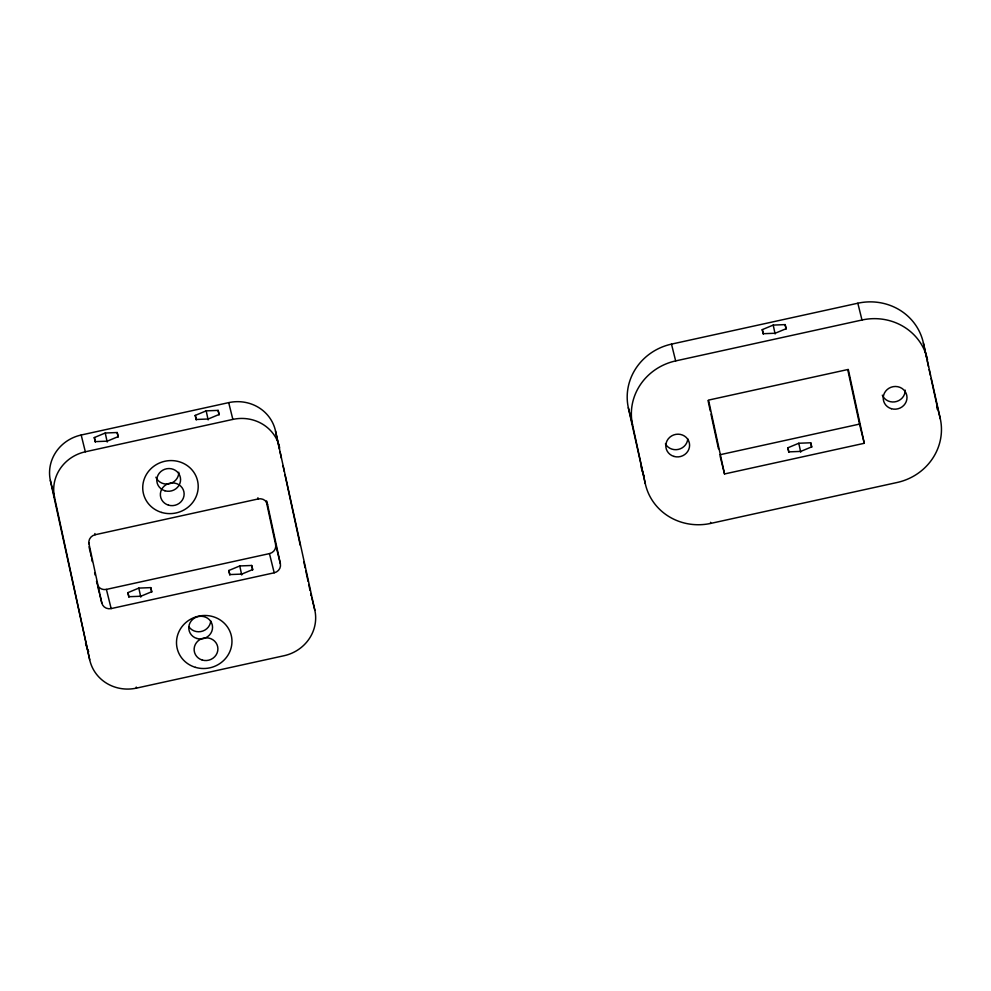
<?xml version="1.0" encoding="UTF-8"?>
<svg xmlns="http://www.w3.org/2000/svg" width="991" height="991" viewBox="0 0 991 991"><rect width="100%" height="100%" fill="white"/><g stroke="black" fill="none" stroke-linecap="round" stroke-linejoin="round"><path stroke-width="1.49" d="M94.318 437.551L105.244 433.005L117.186 432.534L118.189 436.61L107.263 441.156L95.334 441.627L94.318 437.551L95.297 442.073M195.252 415.402L206.178 410.856L218.119 410.385L219.122 414.461L208.197 419.007L196.268 419.478L195.252 415.402L196.23 419.911M127.901 592.643L138.827 588.097L150.756 587.626L151.772 591.701L140.846 596.248L128.904 596.718L127.901 592.643L128.88 597.164M762.277 329.631L773.203 325.085L785.132 324.614L786.148 328.69L775.21 333.236L763.281 333.707L762.277 329.631L763.231 334.066M228.834 570.494L239.76 565.948L251.689 565.477L252.705 569.552L241.779 574.099L229.838 574.569L228.834 570.494L229.813 575.003M787.857 447.796L798.783 443.25L810.712 442.779L811.728 446.854L800.802 451.4L788.861 451.871L787.857 447.796L788.811 452.23M81.188 435.012L228.698 402.631A39.751 37.782 -13.9 0 1 275.523 431.035L314.853 610.283A39.751 37.782 -13.9 0 1 284.021 655.732L136.498 688.113A39.751 37.782 -13.9 0 1 89.686 659.709L50.355 480.449A39.751 37.782 -13.9 0 1 81.188 435.012L85.337 451.785A39.751 37.782 -13.9 0 0 54.505 497.234L89.686 659.709M85.337 451.785L232.86 419.404A39.751 37.782 -13.9 0 1 279.673 447.821M671.489 344.125L857.834 303.221A55.645 52.895 -13.9 0 1 923.377 342.997L940.323 418.859A55.645 52.895 -13.9 0 1 897.165 482.481L710.82 523.384A55.645 52.895 -13.9 0 1 645.277 483.608L628.331 407.747A55.645 52.895 -13.9 0 1 671.489 344.125L675.651 360.91A55.645 52.895 -13.9 0 0 632.493 424.532L645.277 483.608M675.651 360.91L861.984 320.006A55.645 52.895 -13.9 0 1 927.526 359.77M101.788 602.9L88.992 543.824A7.953 7.556 -13.9 0 1 95.161 534.731L258.205 498.944A7.953 7.556 -13.9 0 1 267.57 504.617L280.366 563.706A7.953 7.556 -13.9 0 1 274.197 572.798L111.153 608.585A7.953 7.556 -13.9 0 1 101.788 602.9L99.707 594.513M96.511 581.259L97.044 583.724A7.953 7.556 -13.9 0 0 106.409 589.397L269.453 553.61A7.953 7.556 -13.9 0 0 275.622 544.53L266.294 501.446M719.776 454.782L859.531 424.098L864.276 443.287L724.52 473.958L720.135 456.256M936.681 404.167L931.057 378.438M936.941 405.22L937.721 408.366M937.982 409.419L938.762 412.566M939.022 413.606L940.323 418.859M857.834 303.221L861.984 320.006M710.559 522.331L710.82 523.384M628.331 407.747L632.493 424.532M311.211 595.603L310.691 593.51A39.751 37.782 -13.9 0 1 311.1 595.74M311.731 597.697L312.512 600.843M312.772 601.896L314.853 610.283M266.678 501.025L266.975 502.226M267.273 503.428L267.57 504.617M275.622 544.53L280.366 563.706M257.908 497.742L258.205 498.944M269.453 553.61L274.197 572.798M228.698 402.631L232.86 419.404M136.238 687.06L136.498 688.113M94.863 533.53L95.161 534.731M106.409 589.397L111.153 608.585M88.694 542.622L88.992 543.824M97.638 586.115L99.41 593.312M50.355 480.449L54.505 497.234M923.377 342.997L926.573 357.763M927.217 360.712L928.493 366.62M929.137 369.581L930.413 375.49M864.276 443.287L848.284 369.432L708.528 400.104L724.52 473.958M847.788 369.841L859.531 424.098M785.132 324.614L786.098 329.049M810.712 442.779L811.679 447.214M773.203 325.085L775.123 333.955M798.783 443.25L800.703 452.107M708.032 400.513L710.312 411.067M710.968 414.077L718.475 448.75M275.523 431.035L279.425 449.084M280.081 452.094L281.382 458.115M283.005 465.634L284.318 471.654M284.962 474.664L300.273 545.372M303.853 561.909L305.154 567.93M305.81 570.94L308.09 581.469M308.746 584.479L310.047 590.5M218.119 410.385L219.098 414.895M251.689 565.477L252.668 569.986M206.178 410.856L208.135 419.887M239.76 565.948L241.717 574.966M117.186 432.534L118.164 437.056M150.756 587.626L151.734 592.135M105.244 433.005L107.201 442.036M138.827 588.097L140.784 597.127M89.041 546.797L90.379 552.953M90.639 554.18L91.172 556.645M91.705 559.097L92.25 561.563M94.641 572.637L95.173 575.102M644.076 476.039A55.645 52.895 -13.9 0 1 641.127 466.835M905.217 390.144A11.929 11.335 -13.9 0 1 882.312 395.174M687.779 438.951A11.929 11.335 -13.9 0 1 665.395 443.869M936.953 406.768A55.645 52.895 -13.9 0 1 937.189 409.221M88.67 651.694A39.751 37.782 -13.9 0 1 85.536 642.924M178.801 472.224A11.929 11.335 -13.9 0 1 155.897 477.241M210.749 621.01A11.929 11.335 -13.9 0 1 188.947 626.869M891.355 408.701A11.929 11.335 -13.9 0 0 906.753 395.273A11.929 11.335 -13.9 0 0 887.205 389.525A11.929 11.335 -13.9 0 0 891.355 408.701M673.954 456.417A11.929 11.335 -13.9 0 0 689.352 442.989A11.929 11.335 -13.9 0 0 669.805 437.229A11.929 11.335 -13.9 0 0 673.954 456.417M202.263 660.056A11.929 11.335 -13.9 0 0 217.661 646.628A11.929 11.335 -13.9 0 0 198.113 640.867A11.929 11.335 -13.9 0 0 202.263 660.056M195.487 667.364A27.822 26.447 -13.9 0 0 231.399 636.036A27.822 26.447 -13.9 0 0 185.8 622.596A27.822 26.447 -13.9 0 0 195.487 667.364M168.507 505.162A11.929 11.335 -13.9 0 0 183.892 491.734A11.929 11.335 -13.9 0 0 164.345 485.974A11.929 11.335 -13.9 0 0 168.507 505.162M161.731 512.471A27.822 26.447 -13.9 0 0 197.643 481.143A27.822 26.447 -13.9 0 0 152.032 467.702A27.822 26.447 -13.9 0 0 161.731 512.471M164.94 490.78A11.929 11.335 -13.9 0 0 180.337 477.352A11.929 11.335 -13.9 0 0 160.79 471.592A11.929 11.335 -13.9 0 0 164.94 490.78M196.924 638.489A11.929 11.335 -13.9 0 0 212.309 625.061A11.929 11.335 -13.9 0 0 192.774 619.301A11.929 11.335 -13.9 0 0 196.924 638.489"/></g></svg>
